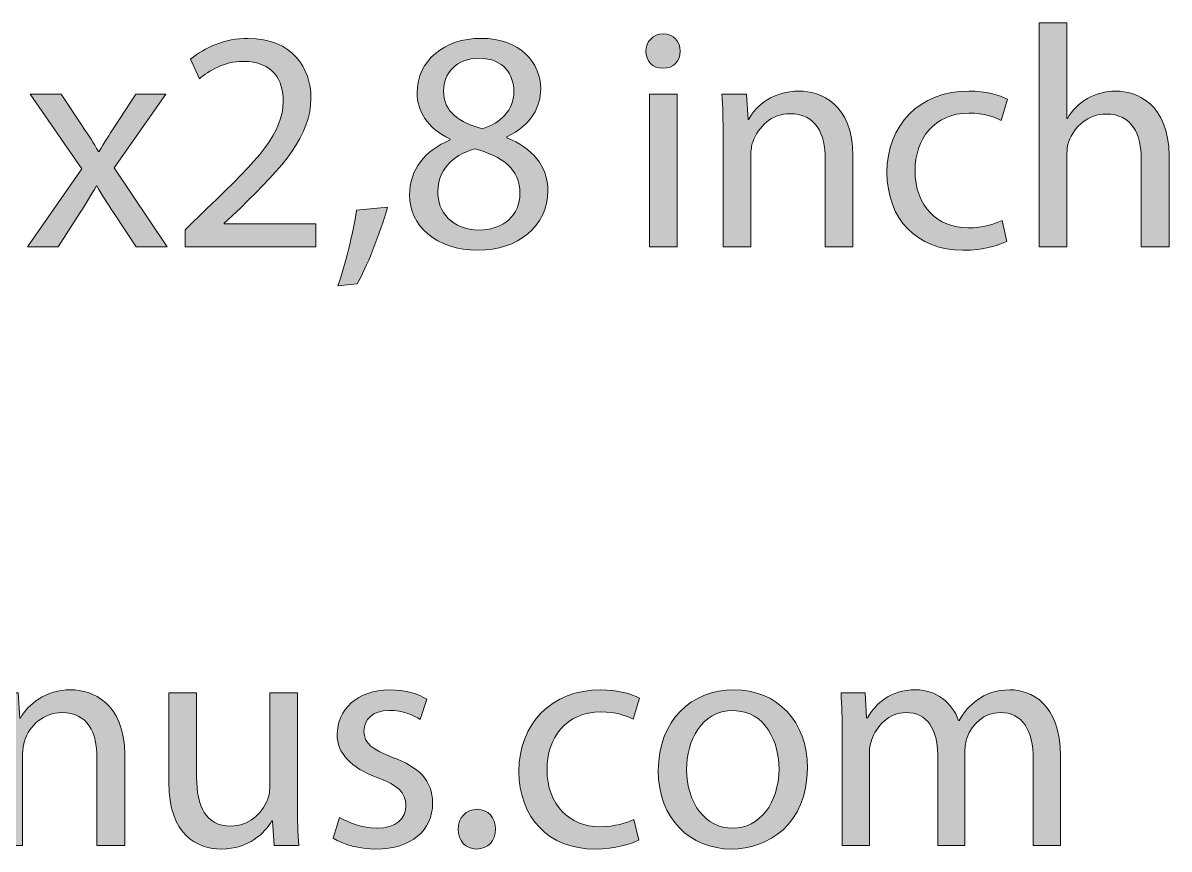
# Model space of a CAD drawing. Header units: inches. Extents: x 8 to 183, y -149 to -13.
# Drawn here: x 123.12 to 143.12, y -147.6 to -133.18 of the extents above; entities that cross this region are included whole.
import ezdxf

# ---------------------------------------------------------------- set-up
doc = ezdxf.new("R2010")
doc.units = ezdxf.units.IN
doc.header["$MEASUREMENT"] = 0
doc.layers.add('Layer 1', color=7, linetype='Continuous')

# ---------------------------------------------------------------- blocks, each defined once
blk = doc.blocks.new('block 7')
at = {"layer": 'Layer 1'}
h = blk.add_hatch(color=7, dxfattribs=at)
h.dxf.hatch_style = 2
edge = h.paths.add_edge_path()
edge.add_spline(control_points=[(140.854, -133.182), (140.854, -133.182), (141.338, -133.182), (141.338, -133.182), (141.338, -133.182), (141.338, -134.849), (141.338, -134.849), (141.338, -134.849), (141.349, -134.849), (141.349, -134.849), (141.426, -134.711), (141.547, -134.585), (141.696, -134.502), (141.839, -134.42), (142.009, -134.37), (142.191, -134.37), (142.548, -134.37), (143.121, -134.59), (143.121, -135.503), (143.121, -135.503), (143.121, -137.088), (143.121, -137.088), (143.121, -137.088), (142.636, -137.088), (142.636, -137.088), (142.636, -137.088), (142.636, -135.558), (142.636, -135.558), (142.636, -135.129), (142.477, -134.772), (142.02, -134.772), (141.707, -134.772), (141.465, -134.992), (141.371, -135.25), (141.344, -135.322), (141.338, -135.393), (141.338, -135.481), (141.338, -135.481), (141.338, -137.088), (141.338, -137.088), (141.338, -137.088), (140.854, -137.088), (140.854, -137.088), (140.854, -137.088), (140.854, -133.182), (140.854, -133.182)], knot_values=[0, 0, 0, 0, 1, 1, 1, 2, 2, 2, 3, 3, 3, 4, 4, 4, 5, 5, 5, 6, 6, 6, 7, 7, 7, 8, 8, 8, 9, 9, 9, 10, 10, 10, 11, 11, 11, 12, 12, 12, 13, 13, 13, 14, 14, 14, 15, 15, 15, 15], degree=3, periodic=1)
h = blk.add_hatch(color=7, dxfattribs=at)
h.dxf.hatch_style = 2
edge = h.paths.add_edge_path()
edge.add_spline(control_points=[(134.59, -133.677), (134.59, -133.842), (134.474, -133.974), (134.282, -133.974), (134.106, -133.974), (133.99, -133.842), (133.99, -133.677), (133.99, -133.512), (134.111, -133.374), (134.293, -133.374), (134.469, -133.374), (134.59, -133.506), (134.59, -133.677)], knot_values=[0, 0, 0, 0, 1, 1, 1, 2, 2, 2, 3, 3, 3, 4, 4, 4, 4], degree=3, periodic=1)
h.paths.add_polyline_path([(134.05, -137.088), (134.05, -134.425), (134.535, -134.425), (134.535, -137.088)])
h = blk.add_hatch(color=7, dxfattribs=at)
h.dxf.hatch_style = 2
edge = h.paths.add_edge_path()
edge.add_spline(control_points=[(125.949, -137.088), (125.949, -137.088), (125.949, -136.791), (125.949, -136.791), (125.949, -136.791), (126.329, -136.422), (126.329, -136.422), (127.242, -135.553), (127.66, -135.091), (127.66, -134.552), (127.66, -134.189), (127.49, -133.853), (126.956, -133.853), (126.631, -133.853), (126.362, -134.018), (126.197, -134.156), (126.197, -134.156), (126.043, -133.814), (126.043, -133.814), (126.285, -133.611), (126.642, -133.451), (127.05, -133.451), (127.82, -133.451), (128.144, -133.98), (128.144, -134.491), (128.144, -135.151), (127.666, -135.685), (126.912, -136.411), (126.912, -136.411), (126.631, -136.675), (126.631, -136.675), (126.631, -136.675), (126.631, -136.686), (126.631, -136.686), (126.631, -136.686), (128.232, -136.686), (128.232, -136.686), (128.232, -136.686), (128.232, -137.088), (128.232, -137.088), (128.232, -137.088), (125.949, -137.088), (125.949, -137.088)], knot_values=[0, 0, 0, 0, 1, 1, 1, 2, 2, 2, 3, 3, 3, 4, 4, 4, 5, 5, 5, 6, 6, 6, 7, 7, 7, 8, 8, 8, 9, 9, 9, 10, 10, 10, 11, 11, 11, 12, 12, 12, 13, 13, 13, 14, 14, 14, 14], degree=3, periodic=1)
h = blk.add_hatch(color=7, dxfattribs=at)
h.dxf.hatch_style = 2
edge = h.paths.add_edge_path()
edge.add_spline(control_points=[(130.57, -135.206), (130.168, -135.019), (129.997, -134.711), (129.997, -134.403), (129.997, -133.837), (130.476, -133.451), (131.109, -133.451), (131.802, -133.451), (132.154, -133.88), (132.154, -134.332), (132.154, -134.634), (132, -134.964), (131.56, -135.168), (131.56, -135.168), (131.56, -135.184), (131.56, -135.184), (132.005, -135.36), (132.28, -135.679), (132.28, -136.109), (132.28, -136.736), (131.747, -137.148), (131.065, -137.148), (130.316, -137.148), (129.865, -136.708), (129.865, -136.186), (129.865, -135.734), (130.135, -135.41), (130.575, -135.223), (130.575, -135.223), (130.57, -135.206), (130.57, -135.206)], knot_values=[0, 0, 0, 0, 1, 1, 1, 2, 2, 2, 3, 3, 3, 4, 4, 4, 5, 5, 5, 6, 6, 6, 7, 7, 7, 8, 8, 8, 9, 9, 9, 10, 10, 10, 10], degree=3, periodic=1)
edge = h.paths.add_edge_path()
edge.add_spline(control_points=[(131.791, -136.158), (131.791, -135.729), (131.488, -135.514), (131.004, -135.377), (130.586, -135.498), (130.36, -135.779), (130.36, -136.12), (130.344, -136.477), (130.619, -136.796), (131.076, -136.796), (131.51, -136.796), (131.791, -136.527), (131.791, -136.158)], knot_values=[0, 0, 0, 0, 1, 1, 1, 2, 2, 2, 3, 3, 3, 4, 4, 4, 4], degree=3, periodic=1)
edge = h.paths.add_edge_path()
edge.add_spline(control_points=[(130.459, -134.37), (130.454, -134.728), (130.729, -134.92), (131.141, -135.03), (131.45, -134.926), (131.686, -134.706), (131.686, -134.381), (131.686, -134.095), (131.516, -133.798), (131.081, -133.798), (130.679, -133.798), (130.459, -134.062), (130.459, -134.37)], knot_values=[0, 0, 0, 0, 1, 1, 1, 2, 2, 2, 3, 3, 3, 4, 4, 4, 4], degree=3, periodic=1)
h = blk.add_hatch(color=7, dxfattribs=at)
h.dxf.hatch_style = 2
edge = h.paths.add_edge_path()
edge.add_spline(control_points=[(135.338, -135.146), (135.338, -134.865), (135.332, -134.645), (135.316, -134.425), (135.316, -134.425), (135.745, -134.425), (135.745, -134.425), (135.745, -134.425), (135.772, -134.865), (135.772, -134.865), (135.772, -134.865), (135.783, -134.865), (135.783, -134.865), (135.915, -134.618), (136.223, -134.37), (136.663, -134.37), (137.032, -134.37), (137.604, -134.59), (137.604, -135.503), (137.604, -135.503), (137.604, -137.088), (137.604, -137.088), (137.604, -137.088), (137.12, -137.088), (137.12, -137.088), (137.12, -137.088), (137.12, -135.553), (137.12, -135.553), (137.12, -135.124), (136.961, -134.766), (136.504, -134.766), (136.19, -134.766), (135.943, -134.992), (135.855, -135.261), (135.833, -135.322), (135.822, -135.404), (135.822, -135.487), (135.822, -135.487), (135.822, -137.088), (135.822, -137.088), (135.822, -137.088), (135.338, -137.088), (135.338, -137.088), (135.338, -137.088), (135.338, -135.146), (135.338, -135.146)], knot_values=[0, 0, 0, 0, 1, 1, 1, 2, 2, 2, 3, 3, 3, 4, 4, 4, 5, 5, 5, 6, 6, 6, 7, 7, 7, 8, 8, 8, 9, 9, 9, 10, 10, 10, 11, 11, 11, 12, 12, 12, 13, 13, 13, 14, 14, 14, 15, 15, 15, 15], degree=3, periodic=1)
h = blk.add_hatch(color=7, dxfattribs=at)
h.dxf.hatch_style = 2
edge = h.paths.add_edge_path()
edge.add_spline(control_points=[(140.288, -136.994), (140.161, -137.055), (139.881, -137.148), (139.523, -137.148), (138.72, -137.148), (138.197, -136.604), (138.197, -135.79), (138.197, -134.97), (138.759, -134.37), (139.628, -134.37), (139.914, -134.37), (140.167, -134.442), (140.299, -134.513), (140.299, -134.513), (140.189, -134.882), (140.189, -134.882), (140.073, -134.821), (139.892, -134.755), (139.628, -134.755), (139.017, -134.755), (138.687, -135.212), (138.687, -135.762), (138.687, -136.378), (139.083, -136.758), (139.611, -136.758), (139.886, -136.758), (140.068, -136.692), (140.205, -136.631), (140.205, -136.631), (140.288, -136.994), (140.288, -136.994)], knot_values=[0, 0, 0, 0, 1, 1, 1, 2, 2, 2, 3, 3, 3, 4, 4, 4, 5, 5, 5, 6, 6, 6, 7, 7, 7, 8, 8, 8, 9, 9, 9, 10, 10, 10, 10], degree=3, periodic=1)
h = blk.add_hatch(color=7, dxfattribs=at)
h.dxf.hatch_style = 2
edge = h.paths.add_edge_path()
edge.add_spline(control_points=[(123.782, -134.425), (123.782, -134.425), (124.162, -134.997), (124.162, -134.997), (124.266, -135.146), (124.349, -135.278), (124.437, -135.426), (124.437, -135.426), (124.448, -135.426), (124.448, -135.426), (124.536, -135.272), (124.624, -135.135), (124.718, -134.992), (124.718, -134.992), (125.086, -134.425), (125.086, -134.425), (125.086, -134.425), (125.614, -134.425), (125.614, -134.425), (125.614, -134.425), (124.707, -135.713), (124.707, -135.713), (124.707, -135.713), (125.637, -137.088), (125.637, -137.088), (125.637, -137.088), (125.092, -137.088), (125.092, -137.088), (125.092, -137.088), (124.696, -136.488), (124.696, -136.488), (124.591, -136.334), (124.503, -136.186), (124.41, -136.026), (124.41, -136.026), (124.399, -136.026), (124.399, -136.026), (124.31, -136.186), (124.223, -136.329), (124.118, -136.488), (124.118, -136.488), (123.733, -137.088), (123.733, -137.088), (123.733, -137.088), (123.199, -137.088), (123.199, -137.088), (123.199, -137.088), (124.145, -135.729), (124.145, -135.729), (124.145, -135.729), (123.243, -134.425), (123.243, -134.425), (123.243, -134.425), (123.782, -134.425), (123.782, -134.425)], knot_values=[0, 0, 0, 0, 1, 1, 1, 2, 2, 2, 3, 3, 3, 4, 4, 4, 5, 5, 5, 6, 6, 6, 7, 7, 7, 8, 8, 8, 9, 9, 9, 10, 10, 10, 11, 11, 11, 12, 12, 12, 13, 13, 13, 14, 14, 14, 15, 15, 15, 16, 16, 16, 17, 17, 17, 18, 18, 18, 18], degree=3, periodic=1)
h = blk.add_hatch(color=7, dxfattribs=at)
h.dxf.hatch_style = 2
edge = h.paths.add_edge_path()
edge.add_spline(control_points=[(128.611, -137.77), (128.732, -137.44), (128.881, -136.851), (128.941, -136.45), (128.941, -136.45), (129.481, -136.395), (129.481, -136.395), (129.349, -136.862), (129.106, -137.473), (128.952, -137.732), (128.952, -137.732), (128.611, -137.77), (128.611, -137.77)], knot_values=[0, 0, 0, 0, 1, 1, 1, 2, 2, 2, 3, 3, 3, 4, 4, 4, 4], degree=3, periodic=1)
at = {"layer": 'Layer 1', "lineweight": 0}
blk.add_lwpolyline([(134.05, -137.088), (134.05, -134.425), (134.535, -134.425), (134.535, -137.088), (134.05, -137.088)], dxfattribs=at)
for points, knots in [([(140.854, -133.182), (140.854, -133.182), (141.338, -133.182), (141.338, -133.182), (141.338, -133.182), (141.338, -134.849), (141.338, -134.849), (141.338, -134.849), (141.349, -134.849), (141.349, -134.849), (141.426, -134.711), (141.547, -134.585), (141.696, -134.502), (141.839, -134.42), (142.009, -134.37), (142.191, -134.37), (142.548, -134.37), (143.121, -134.59), (143.121, -135.503), (143.121, -135.503), (143.121, -137.088), (143.121, -137.088), (143.121, -137.088), (142.636, -137.088), (142.636, -137.088), (142.636, -137.088), (142.636, -135.558), (142.636, -135.558), (142.636, -135.129), (142.477, -134.772), (142.02, -134.772), (141.707, -134.772), (141.465, -134.992), (141.371, -135.25), (141.344, -135.322), (141.338, -135.393), (141.338, -135.481), (141.338, -135.481), (141.338, -137.088), (141.338, -137.088), (141.338, -137.088), (140.854, -137.088), (140.854, -137.088), (140.854, -137.088), (140.854, -133.182), (140.854, -133.182)], [0, 0, 0, 0, 1, 1, 1, 2, 2, 2, 3, 3, 3, 4, 4, 4, 5, 5, 5, 6, 6, 6, 7, 7, 7, 8, 8, 8, 9, 9, 9, 10, 10, 10, 11, 11, 11, 12, 12, 12, 13, 13, 13, 14, 14, 14, 15, 15, 15, 15]), ([(134.59, -133.677), (134.59, -133.842), (134.474, -133.974), (134.282, -133.974), (134.106, -133.974), (133.99, -133.842), (133.99, -133.677), (133.99, -133.512), (134.111, -133.374), (134.293, -133.374), (134.469, -133.374), (134.59, -133.506), (134.59, -133.677)], [0, 0, 0, 0, 1, 1, 1, 2, 2, 2, 3, 3, 3, 4, 4, 4, 4]), ([(125.949, -137.088), (125.949, -137.088), (125.949, -136.791), (125.949, -136.791), (125.949, -136.791), (126.329, -136.422), (126.329, -136.422), (127.242, -135.553), (127.66, -135.091), (127.66, -134.552), (127.66, -134.189), (127.49, -133.853), (126.956, -133.853), (126.631, -133.853), (126.362, -134.018), (126.197, -134.156), (126.197, -134.156), (126.043, -133.814), (126.043, -133.814), (126.285, -133.611), (126.642, -133.451), (127.05, -133.451), (127.82, -133.451), (128.144, -133.98), (128.144, -134.491), (128.144, -135.151), (127.666, -135.685), (126.912, -136.411), (126.912, -136.411), (126.631, -136.675), (126.631, -136.675), (126.631, -136.675), (126.631, -136.686), (126.631, -136.686), (126.631, -136.686), (128.232, -136.686), (128.232, -136.686), (128.232, -136.686), (128.232, -137.088), (128.232, -137.088), (128.232, -137.088), (125.949, -137.088), (125.949, -137.088)], [0, 0, 0, 0, 1, 1, 1, 2, 2, 2, 3, 3, 3, 4, 4, 4, 5, 5, 5, 6, 6, 6, 7, 7, 7, 8, 8, 8, 9, 9, 9, 10, 10, 10, 11, 11, 11, 12, 12, 12, 13, 13, 13, 14, 14, 14, 14]), ([(130.57, -135.206), (130.168, -135.019), (129.997, -134.711), (129.997, -134.403), (129.997, -133.837), (130.476, -133.451), (131.109, -133.451), (131.802, -133.451), (132.154, -133.88), (132.154, -134.332), (132.154, -134.634), (132, -134.964), (131.56, -135.168), (131.56, -135.168), (131.56, -135.184), (131.56, -135.184), (132.005, -135.36), (132.28, -135.679), (132.28, -136.109), (132.28, -136.736), (131.747, -137.148), (131.065, -137.148), (130.316, -137.148), (129.865, -136.708), (129.865, -136.186), (129.865, -135.734), (130.135, -135.41), (130.575, -135.223), (130.575, -135.223), (130.57, -135.206), (130.57, -135.206)], [0, 0, 0, 0, 1, 1, 1, 2, 2, 2, 3, 3, 3, 4, 4, 4, 5, 5, 5, 6, 6, 6, 7, 7, 7, 8, 8, 8, 9, 9, 9, 10, 10, 10, 10]), ([(130.459, -134.37), (130.454, -134.728), (130.729, -134.92), (131.141, -135.03), (131.45, -134.926), (131.686, -134.706), (131.686, -134.381), (131.686, -134.095), (131.516, -133.798), (131.081, -133.798), (130.679, -133.798), (130.459, -134.062), (130.459, -134.37)], [0, 0, 0, 0, 1, 1, 1, 2, 2, 2, 3, 3, 3, 4, 4, 4, 4]), ([(135.338, -135.146), (135.338, -134.865), (135.332, -134.645), (135.316, -134.425), (135.316, -134.425), (135.745, -134.425), (135.745, -134.425), (135.745, -134.425), (135.772, -134.865), (135.772, -134.865), (135.772, -134.865), (135.783, -134.865), (135.783, -134.865), (135.915, -134.618), (136.223, -134.37), (136.663, -134.37), (137.032, -134.37), (137.604, -134.59), (137.604, -135.503), (137.604, -135.503), (137.604, -137.088), (137.604, -137.088), (137.604, -137.088), (137.12, -137.088), (137.12, -137.088), (137.12, -137.088), (137.12, -135.553), (137.12, -135.553), (137.12, -135.124), (136.961, -134.766), (136.504, -134.766), (136.19, -134.766), (135.943, -134.992), (135.855, -135.261), (135.833, -135.322), (135.822, -135.404), (135.822, -135.487), (135.822, -135.487), (135.822, -137.088), (135.822, -137.088), (135.822, -137.088), (135.338, -137.088), (135.338, -137.088), (135.338, -137.088), (135.338, -135.146), (135.338, -135.146)], [0, 0, 0, 0, 1, 1, 1, 2, 2, 2, 3, 3, 3, 4, 4, 4, 5, 5, 5, 6, 6, 6, 7, 7, 7, 8, 8, 8, 9, 9, 9, 10, 10, 10, 11, 11, 11, 12, 12, 12, 13, 13, 13, 14, 14, 14, 15, 15, 15, 15]), ([(140.288, -136.994), (140.161, -137.055), (139.881, -137.148), (139.523, -137.148), (138.72, -137.148), (138.197, -136.604), (138.197, -135.79), (138.197, -134.97), (138.759, -134.37), (139.628, -134.37), (139.914, -134.37), (140.167, -134.442), (140.299, -134.513), (140.299, -134.513), (140.189, -134.882), (140.189, -134.882), (140.073, -134.821), (139.892, -134.755), (139.628, -134.755), (139.017, -134.755), (138.687, -135.212), (138.687, -135.762), (138.687, -136.378), (139.083, -136.758), (139.611, -136.758), (139.886, -136.758), (140.068, -136.692), (140.205, -136.631), (140.205, -136.631), (140.288, -136.994), (140.288, -136.994)], [0, 0, 0, 0, 1, 1, 1, 2, 2, 2, 3, 3, 3, 4, 4, 4, 5, 5, 5, 6, 6, 6, 7, 7, 7, 8, 8, 8, 9, 9, 9, 10, 10, 10, 10]), ([(123.782, -134.425), (123.782, -134.425), (124.162, -134.997), (124.162, -134.997), (124.266, -135.146), (124.349, -135.278), (124.437, -135.426), (124.437, -135.426), (124.448, -135.426), (124.448, -135.426), (124.536, -135.272), (124.624, -135.135), (124.718, -134.992), (124.718, -134.992), (125.086, -134.425), (125.086, -134.425), (125.086, -134.425), (125.614, -134.425), (125.614, -134.425), (125.614, -134.425), (124.707, -135.713), (124.707, -135.713), (124.707, -135.713), (125.637, -137.088), (125.637, -137.088), (125.637, -137.088), (125.092, -137.088), (125.092, -137.088), (125.092, -137.088), (124.696, -136.488), (124.696, -136.488), (124.591, -136.334), (124.503, -136.186), (124.41, -136.026), (124.41, -136.026), (124.399, -136.026), (124.399, -136.026), (124.31, -136.186), (124.223, -136.329), (124.118, -136.488), (124.118, -136.488), (123.733, -137.088), (123.733, -137.088), (123.733, -137.088), (123.199, -137.088), (123.199, -137.088), (123.199, -137.088), (124.145, -135.729), (124.145, -135.729), (124.145, -135.729), (123.243, -134.425), (123.243, -134.425), (123.243, -134.425), (123.782, -134.425), (123.782, -134.425)], [0, 0, 0, 0, 1, 1, 1, 2, 2, 2, 3, 3, 3, 4, 4, 4, 5, 5, 5, 6, 6, 6, 7, 7, 7, 8, 8, 8, 9, 9, 9, 10, 10, 10, 11, 11, 11, 12, 12, 12, 13, 13, 13, 14, 14, 14, 15, 15, 15, 16, 16, 16, 17, 17, 17, 18, 18, 18, 18]), ([(131.791, -136.158), (131.791, -135.729), (131.488, -135.514), (131.004, -135.377), (130.586, -135.498), (130.36, -135.779), (130.36, -136.12), (130.344, -136.477), (130.619, -136.796), (131.076, -136.796), (131.51, -136.796), (131.791, -136.527), (131.791, -136.158)], [0, 0, 0, 0, 1, 1, 1, 2, 2, 2, 3, 3, 3, 4, 4, 4, 4]), ([(128.611, -137.77), (128.732, -137.44), (128.881, -136.851), (128.941, -136.45), (128.941, -136.45), (129.481, -136.395), (129.481, -136.395), (129.349, -136.862), (129.106, -137.473), (128.952, -137.732), (128.952, -137.732), (128.611, -137.77), (128.611, -137.77)], [0, 0, 0, 0, 1, 1, 1, 2, 2, 2, 3, 3, 3, 4, 4, 4, 4])]:
    blk.add_open_spline(points, degree=3, knots=knots, dxfattribs=at)
blk = doc.blocks.new('block 8')
at = {"layer": 'Layer 1'}
h = blk.add_hatch(color=7, dxfattribs=at)
h.dxf.hatch_style = 2
edge = h.paths.add_edge_path()
edge.add_spline(control_points=[(122.628, -145.594), (122.628, -145.313), (122.622, -145.093), (122.606, -144.873), (122.606, -144.873), (123.035, -144.873), (123.035, -144.873), (123.035, -144.873), (123.063, -145.313), (123.063, -145.313), (123.063, -145.313), (123.073, -145.313), (123.073, -145.313), (123.206, -145.066), (123.514, -144.818), (123.954, -144.818), (124.322, -144.818), (124.894, -145.038), (124.894, -145.952), (124.894, -145.952), (124.894, -147.536), (124.894, -147.536), (124.894, -147.536), (124.41, -147.536), (124.41, -147.536), (124.41, -147.536), (124.41, -146.001), (124.41, -146.001), (124.41, -145.572), (124.251, -145.214), (123.794, -145.214), (123.481, -145.214), (123.233, -145.44), (123.145, -145.71), (123.123, -145.77), (123.112, -145.853), (123.112, -145.935), (123.112, -145.935), (123.112, -147.536), (123.112, -147.536), (123.112, -147.536), (122.628, -147.536), (122.628, -147.536), (122.628, -147.536), (122.628, -145.594), (122.628, -145.594)], knot_values=[0, 0, 0, 0, 1, 1, 1, 2, 2, 2, 3, 3, 3, 4, 4, 4, 5, 5, 5, 6, 6, 6, 7, 7, 7, 8, 8, 8, 9, 9, 9, 10, 10, 10, 11, 11, 11, 12, 12, 12, 13, 13, 13, 14, 14, 14, 15, 15, 15, 15], degree=3, periodic=1)
h = blk.add_hatch(color=7, dxfattribs=at)
h.dxf.hatch_style = 2
edge = h.paths.add_edge_path()
edge.add_spline(control_points=[(128.645, -147.046), (128.794, -147.134), (129.046, -147.233), (129.289, -147.233), (129.635, -147.233), (129.8, -147.063), (129.8, -146.837), (129.8, -146.606), (129.663, -146.485), (129.311, -146.353), (128.826, -146.177), (128.601, -145.918), (128.601, -145.599), (128.601, -145.17), (128.953, -144.818), (129.519, -144.818), (129.789, -144.818), (130.026, -144.89), (130.169, -144.983), (130.169, -144.983), (130.053, -145.335), (130.053, -145.335), (129.949, -145.269), (129.756, -145.176), (129.508, -145.176), (129.223, -145.176), (129.069, -145.341), (129.069, -145.539), (129.069, -145.759), (129.223, -145.858), (129.569, -145.996), (130.026, -146.166), (130.268, -146.397), (130.268, -146.793), (130.268, -147.266), (129.899, -147.596), (129.278, -147.596), (128.986, -147.596), (128.716, -147.519), (128.529, -147.409), (128.529, -147.409), (128.645, -147.046), (128.645, -147.046)], knot_values=[0, 0, 0, 0, 1, 1, 1, 2, 2, 2, 3, 3, 3, 4, 4, 4, 5, 5, 5, 6, 6, 6, 7, 7, 7, 8, 8, 8, 9, 9, 9, 10, 10, 10, 11, 11, 11, 12, 12, 12, 13, 13, 13, 14, 14, 14, 14], degree=3, periodic=1)
h = blk.add_hatch(color=7, dxfattribs=at)
h.dxf.hatch_style = 2
edge = h.paths.add_edge_path()
edge.add_spline(control_points=[(133.865, -147.442), (133.738, -147.503), (133.458, -147.596), (133.1, -147.596), (132.297, -147.596), (131.774, -147.052), (131.774, -146.238), (131.774, -145.418), (132.336, -144.818), (133.205, -144.818), (133.491, -144.818), (133.744, -144.89), (133.876, -144.961), (133.876, -144.961), (133.766, -145.33), (133.766, -145.33), (133.65, -145.269), (133.469, -145.203), (133.205, -145.203), (132.594, -145.203), (132.264, -145.66), (132.264, -146.21), (132.264, -146.826), (132.66, -147.206), (133.188, -147.206), (133.463, -147.206), (133.645, -147.14), (133.782, -147.079), (133.782, -147.079), (133.865, -147.442), (133.865, -147.442)], knot_values=[0, 0, 0, 0, 1, 1, 1, 2, 2, 2, 3, 3, 3, 4, 4, 4, 5, 5, 5, 6, 6, 6, 7, 7, 7, 8, 8, 8, 9, 9, 9, 10, 10, 10, 10], degree=3, periodic=1)
h = blk.add_hatch(color=7, dxfattribs=at)
h.dxf.hatch_style = 2
edge = h.paths.add_edge_path()
edge.add_spline(control_points=[(136.808, -146.183), (136.808, -147.167), (136.12, -147.596), (135.482, -147.596), (134.766, -147.596), (134.206, -147.068), (134.206, -146.227), (134.206, -145.341), (134.794, -144.818), (135.526, -144.818), (136.29, -144.818), (136.808, -145.374), (136.808, -146.183)], knot_values=[0, 0, 0, 0, 1, 1, 1, 2, 2, 2, 3, 3, 3, 4, 4, 4, 4], degree=3, periodic=1)
edge = h.paths.add_edge_path()
edge.add_spline(control_points=[(134.701, -146.21), (134.701, -146.793), (135.031, -147.233), (135.504, -147.233), (135.966, -147.233), (136.313, -146.799), (136.313, -146.199), (136.313, -145.748), (136.087, -145.181), (135.515, -145.181), (134.948, -145.181), (134.701, -145.71), (134.701, -146.21)], knot_values=[0, 0, 0, 0, 1, 1, 1, 2, 2, 2, 3, 3, 3, 4, 4, 4, 4], degree=3, periodic=1)
h = blk.add_hatch(color=7, dxfattribs=at)
h.dxf.hatch_style = 2
edge = h.paths.add_edge_path()
edge.add_spline(control_points=[(137.417, -145.594), (137.417, -145.313), (137.406, -145.093), (137.395, -144.873), (137.395, -144.873), (137.819, -144.873), (137.819, -144.873), (137.819, -144.873), (137.841, -145.308), (137.841, -145.308), (137.841, -145.308), (137.857, -145.308), (137.857, -145.308), (138.006, -145.055), (138.253, -144.818), (138.699, -144.818), (139.057, -144.818), (139.332, -145.038), (139.447, -145.352), (139.447, -145.352), (139.458, -145.352), (139.458, -145.352), (139.541, -145.198), (139.651, -145.088), (139.761, -145.005), (139.921, -144.884), (140.091, -144.818), (140.344, -144.818), (140.702, -144.818), (141.224, -145.049), (141.224, -145.974), (141.224, -145.974), (141.224, -147.536), (141.224, -147.536), (141.224, -147.536), (140.751, -147.536), (140.751, -147.536), (140.751, -147.536), (140.751, -146.034), (140.751, -146.034), (140.751, -145.517), (140.559, -145.214), (140.173, -145.214), (139.893, -145.214), (139.684, -145.418), (139.596, -145.649), (139.574, -145.721), (139.557, -145.803), (139.557, -145.891), (139.557, -145.891), (139.557, -147.536), (139.557, -147.536), (139.557, -147.536), (139.084, -147.536), (139.084, -147.536), (139.084, -147.536), (139.084, -145.941), (139.084, -145.941), (139.084, -145.517), (138.897, -145.214), (138.529, -145.214), (138.231, -145.214), (138.006, -145.457), (137.929, -145.699), (137.901, -145.764), (137.89, -145.853), (137.89, -145.935), (137.89, -145.935), (137.89, -147.536), (137.89, -147.536), (137.89, -147.536), (137.417, -147.536), (137.417, -147.536), (137.417, -147.536), (137.417, -145.594), (137.417, -145.594)], knot_values=[0, 0, 0, 0, 1, 1, 1, 2, 2, 2, 3, 3, 3, 4, 4, 4, 5, 5, 5, 6, 6, 6, 7, 7, 7, 8, 8, 8, 9, 9, 9, 10, 10, 10, 11, 11, 11, 12, 12, 12, 13, 13, 13, 14, 14, 14, 15, 15, 15, 16, 16, 16, 17, 17, 17, 18, 18, 18, 19, 19, 19, 20, 20, 20, 21, 21, 21, 22, 22, 22, 23, 23, 23, 24, 24, 24, 25, 25, 25, 25], degree=3, periodic=1)
h = blk.add_hatch(color=7, dxfattribs=at)
h.dxf.hatch_style = 2
edge = h.paths.add_edge_path()
edge.add_spline(control_points=[(127.909, -146.804), (127.909, -147.085), (127.914, -147.327), (127.931, -147.536), (127.931, -147.536), (127.501, -147.536), (127.501, -147.536), (127.501, -147.536), (127.474, -147.101), (127.474, -147.101), (127.474, -147.101), (127.463, -147.101), (127.463, -147.101), (127.342, -147.316), (127.056, -147.596), (126.583, -147.596), (126.165, -147.596), (125.664, -147.36), (125.664, -146.43), (125.664, -146.43), (125.664, -144.873), (125.664, -144.873), (125.664, -144.873), (126.148, -144.873), (126.148, -144.873), (126.148, -144.873), (126.148, -146.342), (126.148, -146.342), (126.148, -146.848), (126.308, -147.195), (126.742, -147.195), (127.067, -147.195), (127.292, -146.969), (127.38, -146.749), (127.408, -146.683), (127.425, -146.595), (127.425, -146.502), (127.425, -146.502), (127.425, -144.873), (127.425, -144.873), (127.425, -144.873), (127.909, -144.873), (127.909, -144.873), (127.909, -144.873), (127.909, -146.804), (127.909, -146.804)], knot_values=[0, 0, 0, 0, 1, 1, 1, 2, 2, 2, 3, 3, 3, 4, 4, 4, 5, 5, 5, 6, 6, 6, 7, 7, 7, 8, 8, 8, 9, 9, 9, 10, 10, 10, 11, 11, 11, 12, 12, 12, 13, 13, 13, 14, 14, 14, 15, 15, 15, 15], degree=3, periodic=1)
h = blk.add_hatch(color=7, dxfattribs=at)
h.dxf.hatch_style = 2
edge = h.paths.add_edge_path()
edge.add_spline(control_points=[(130.713, -147.25), (130.713, -147.052), (130.85, -146.903), (131.043, -146.903), (131.235, -146.903), (131.367, -147.046), (131.367, -147.25), (131.367, -147.448), (131.235, -147.596), (131.032, -147.596), (130.845, -147.596), (130.713, -147.448), (130.713, -147.25)], knot_values=[0, 0, 0, 0, 1, 1, 1, 2, 2, 2, 3, 3, 3, 4, 4, 4, 4], degree=3, periodic=1)
at = {"layer": 'Layer 1', "lineweight": 0}
for points, knots in [([(122.628, -145.594), (122.628, -145.313), (122.622, -145.093), (122.606, -144.873), (122.606, -144.873), (123.035, -144.873), (123.035, -144.873), (123.035, -144.873), (123.063, -145.313), (123.063, -145.313), (123.063, -145.313), (123.073, -145.313), (123.073, -145.313), (123.206, -145.066), (123.514, -144.818), (123.954, -144.818), (124.322, -144.818), (124.894, -145.038), (124.894, -145.952), (124.894, -145.952), (124.894, -147.536), (124.894, -147.536), (124.894, -147.536), (124.41, -147.536), (124.41, -147.536), (124.41, -147.536), (124.41, -146.001), (124.41, -146.001), (124.41, -145.572), (124.251, -145.214), (123.794, -145.214), (123.481, -145.214), (123.233, -145.44), (123.145, -145.71), (123.123, -145.77), (123.112, -145.853), (123.112, -145.935), (123.112, -145.935), (123.112, -147.536), (123.112, -147.536), (123.112, -147.536), (122.628, -147.536), (122.628, -147.536), (122.628, -147.536), (122.628, -145.594), (122.628, -145.594)], [0, 0, 0, 0, 1, 1, 1, 2, 2, 2, 3, 3, 3, 4, 4, 4, 5, 5, 5, 6, 6, 6, 7, 7, 7, 8, 8, 8, 9, 9, 9, 10, 10, 10, 11, 11, 11, 12, 12, 12, 13, 13, 13, 14, 14, 14, 15, 15, 15, 15]), ([(128.645, -147.046), (128.794, -147.134), (129.046, -147.233), (129.289, -147.233), (129.635, -147.233), (129.8, -147.063), (129.8, -146.837), (129.8, -146.606), (129.663, -146.485), (129.311, -146.353), (128.826, -146.177), (128.601, -145.918), (128.601, -145.599), (128.601, -145.17), (128.953, -144.818), (129.519, -144.818), (129.789, -144.818), (130.026, -144.89), (130.169, -144.983), (130.169, -144.983), (130.053, -145.335), (130.053, -145.335), (129.949, -145.269), (129.756, -145.176), (129.508, -145.176), (129.223, -145.176), (129.069, -145.341), (129.069, -145.539), (129.069, -145.759), (129.223, -145.858), (129.569, -145.996), (130.026, -146.166), (130.268, -146.397), (130.268, -146.793), (130.268, -147.266), (129.899, -147.596), (129.278, -147.596), (128.986, -147.596), (128.716, -147.519), (128.529, -147.409), (128.529, -147.409), (128.645, -147.046), (128.645, -147.046)], [0, 0, 0, 0, 1, 1, 1, 2, 2, 2, 3, 3, 3, 4, 4, 4, 5, 5, 5, 6, 6, 6, 7, 7, 7, 8, 8, 8, 9, 9, 9, 10, 10, 10, 11, 11, 11, 12, 12, 12, 13, 13, 13, 14, 14, 14, 14]), ([(133.865, -147.442), (133.738, -147.503), (133.458, -147.596), (133.1, -147.596), (132.297, -147.596), (131.774, -147.052), (131.774, -146.238), (131.774, -145.418), (132.336, -144.818), (133.205, -144.818), (133.491, -144.818), (133.744, -144.89), (133.876, -144.961), (133.876, -144.961), (133.766, -145.33), (133.766, -145.33), (133.65, -145.269), (133.469, -145.203), (133.205, -145.203), (132.594, -145.203), (132.264, -145.66), (132.264, -146.21), (132.264, -146.826), (132.66, -147.206), (133.188, -147.206), (133.463, -147.206), (133.645, -147.14), (133.782, -147.079), (133.782, -147.079), (133.865, -147.442), (133.865, -147.442)], [0, 0, 0, 0, 1, 1, 1, 2, 2, 2, 3, 3, 3, 4, 4, 4, 5, 5, 5, 6, 6, 6, 7, 7, 7, 8, 8, 8, 9, 9, 9, 10, 10, 10, 10]), ([(136.808, -146.183), (136.808, -147.167), (136.12, -147.596), (135.482, -147.596), (134.766, -147.596), (134.206, -147.068), (134.206, -146.227), (134.206, -145.341), (134.794, -144.818), (135.526, -144.818), (136.29, -144.818), (136.808, -145.374), (136.808, -146.183)], [0, 0, 0, 0, 1, 1, 1, 2, 2, 2, 3, 3, 3, 4, 4, 4, 4]), ([(137.417, -145.594), (137.417, -145.313), (137.406, -145.093), (137.395, -144.873), (137.395, -144.873), (137.819, -144.873), (137.819, -144.873), (137.819, -144.873), (137.841, -145.308), (137.841, -145.308), (137.841, -145.308), (137.857, -145.308), (137.857, -145.308), (138.006, -145.055), (138.253, -144.818), (138.699, -144.818), (139.057, -144.818), (139.332, -145.038), (139.447, -145.352), (139.447, -145.352), (139.458, -145.352), (139.458, -145.352), (139.541, -145.198), (139.651, -145.088), (139.761, -145.005), (139.921, -144.884), (140.091, -144.818), (140.344, -144.818), (140.702, -144.818), (141.224, -145.049), (141.224, -145.974), (141.224, -145.974), (141.224, -147.536), (141.224, -147.536), (141.224, -147.536), (140.751, -147.536), (140.751, -147.536), (140.751, -147.536), (140.751, -146.034), (140.751, -146.034), (140.751, -145.517), (140.559, -145.214), (140.173, -145.214), (139.893, -145.214), (139.684, -145.418), (139.596, -145.649), (139.574, -145.721), (139.557, -145.803), (139.557, -145.891), (139.557, -145.891), (139.557, -147.536), (139.557, -147.536), (139.557, -147.536), (139.084, -147.536), (139.084, -147.536), (139.084, -147.536), (139.084, -145.941), (139.084, -145.941), (139.084, -145.517), (138.897, -145.214), (138.529, -145.214), (138.231, -145.214), (138.006, -145.457), (137.929, -145.699), (137.901, -145.764), (137.89, -145.853), (137.89, -145.935), (137.89, -145.935), (137.89, -147.536), (137.89, -147.536), (137.89, -147.536), (137.417, -147.536), (137.417, -147.536), (137.417, -147.536), (137.417, -145.594), (137.417, -145.594)], [0, 0, 0, 0, 1, 1, 1, 2, 2, 2, 3, 3, 3, 4, 4, 4, 5, 5, 5, 6, 6, 6, 7, 7, 7, 8, 8, 8, 9, 9, 9, 10, 10, 10, 11, 11, 11, 12, 12, 12, 13, 13, 13, 14, 14, 14, 15, 15, 15, 16, 16, 16, 17, 17, 17, 18, 18, 18, 19, 19, 19, 20, 20, 20, 21, 21, 21, 22, 22, 22, 23, 23, 23, 24, 24, 24, 25, 25, 25, 25]), ([(127.909, -146.804), (127.909, -147.085), (127.914, -147.327), (127.931, -147.536), (127.931, -147.536), (127.501, -147.536), (127.501, -147.536), (127.501, -147.536), (127.474, -147.101), (127.474, -147.101), (127.474, -147.101), (127.463, -147.101), (127.463, -147.101), (127.342, -147.316), (127.056, -147.596), (126.583, -147.596), (126.165, -147.596), (125.664, -147.36), (125.664, -146.43), (125.664, -146.43), (125.664, -144.873), (125.664, -144.873), (125.664, -144.873), (126.148, -144.873), (126.148, -144.873), (126.148, -144.873), (126.148, -146.342), (126.148, -146.342), (126.148, -146.848), (126.308, -147.195), (126.742, -147.195), (127.067, -147.195), (127.292, -146.969), (127.38, -146.749), (127.408, -146.683), (127.425, -146.595), (127.425, -146.502), (127.425, -146.502), (127.425, -144.873), (127.425, -144.873), (127.425, -144.873), (127.909, -144.873), (127.909, -144.873), (127.909, -144.873), (127.909, -146.804), (127.909, -146.804)], [0, 0, 0, 0, 1, 1, 1, 2, 2, 2, 3, 3, 3, 4, 4, 4, 5, 5, 5, 6, 6, 6, 7, 7, 7, 8, 8, 8, 9, 9, 9, 10, 10, 10, 11, 11, 11, 12, 12, 12, 13, 13, 13, 14, 14, 14, 15, 15, 15, 15]), ([(134.701, -146.21), (134.701, -146.793), (135.031, -147.233), (135.504, -147.233), (135.966, -147.233), (136.313, -146.799), (136.313, -146.199), (136.313, -145.748), (136.087, -145.181), (135.515, -145.181), (134.948, -145.181), (134.701, -145.71), (134.701, -146.21)], [0, 0, 0, 0, 1, 1, 1, 2, 2, 2, 3, 3, 3, 4, 4, 4, 4]), ([(130.713, -147.25), (130.713, -147.052), (130.85, -146.903), (131.043, -146.903), (131.235, -146.903), (131.367, -147.046), (131.367, -147.25), (131.367, -147.448), (131.235, -147.596), (131.032, -147.596), (130.845, -147.596), (130.713, -147.448), (130.713, -147.25)], [0, 0, 0, 0, 1, 1, 1, 2, 2, 2, 3, 3, 3, 4, 4, 4, 4])]:
    blk.add_open_spline(points, degree=3, knots=knots, dxfattribs=at)

msp = doc.modelspace()

# ---------------------------------------------------------------- block references
at = {"layer": 'Layer 1'}
for name in ['block 7', 'block 8']:
    msp.add_blockref(name, (0, 0), dxfattribs=at)

doc.saveas('drawing.dxf')
